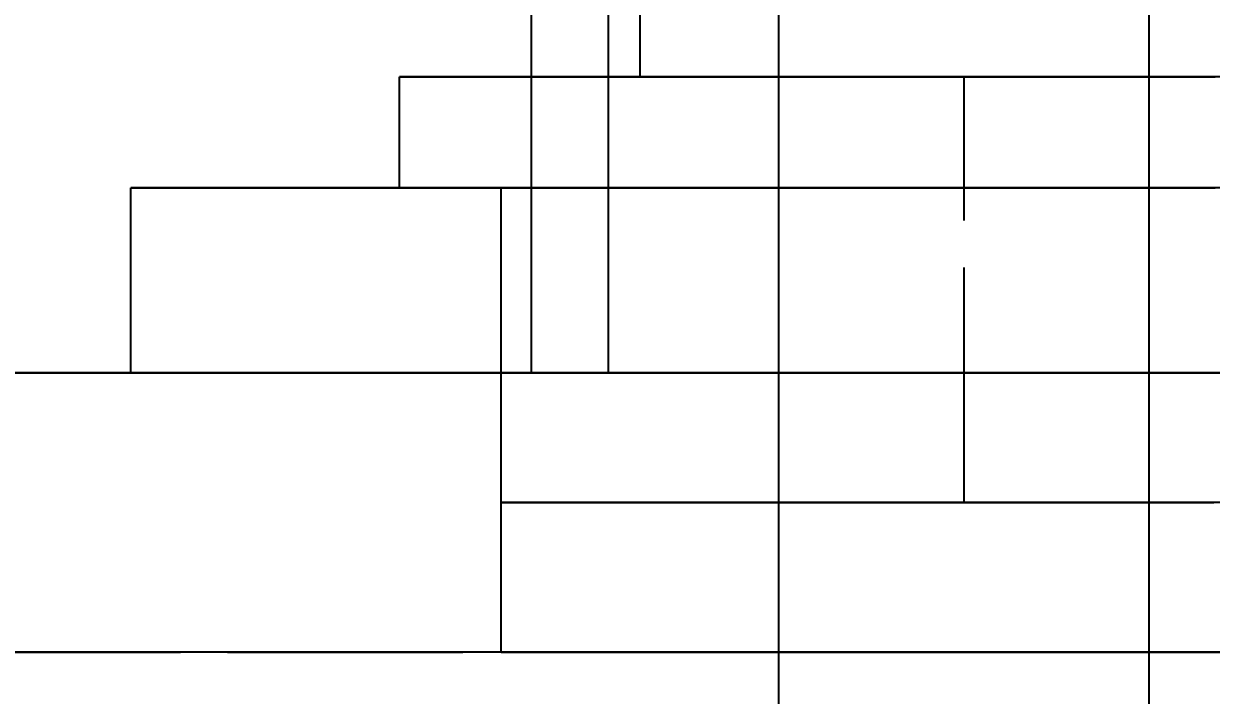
# Model space of a CAD drawing. Header units: millimetres. Extents: x -9 to 234, y -53 to 196.
# Drawn here: x 134.8 to 141.21, y -21.94 to -18.31 of the extents above; entities that cross this region are included whole.
import ezdxf

# ---------------------------------------------------------------- set-up
doc = ezdxf.new("R2010")
doc.units = ezdxf.units.MM
doc.linetypes.add('DASHED', pattern=[1.524, 1.27, -0.254])
for name, color, linetype in [('DIMS', 3, 'CONTINUOUS'), ('HIDDEN', 8, 'DASHED'), ('VISIBLE', 7, 'CONTINUOUS')]:
    doc.layers.add(name, color=color, linetype=linetype)
doc.styles.add('OpenSansCondensed-Light', font='OpenSansCondensed-Light.ttf')
doc.dimstyles.new('EZDXF', dxfattribs={"dimtxt": 0.25, "dimasz": 0.175, "dimexe": 0.375, "dimexo": 0.125, "dimgap": 0.1, "dimtad": 1, "dimlfac": 100, "dimzin": 12, "dimdsep": 46, "dimtxsty": 'OpenSansCondensed-Light', "dimblk": 'ARCHTICK', "dimcen": 2.5, "dimazin": 3, "dimtfac": 0.5, "dimtmove": 2, "dimatfit": 3})

# ---------------------------------------------------------------- blocks, each defined once
blk = doc.blocks.new('_ARCHTICK')
at = {"color": 0, "linetype": 'BYBLOCK', "const_width": 0.15}
blk.add_lwpolyline([(-0.5, -0.5), (0.5, 0.5)], dxfattribs=at)

msp = doc.modelspace()

# ---------------------------------------------------------------- linework, layer by layer
at = {"layer": 'HIDDEN'}
for points in [[(138.87604, -18.6), (138.87604, -15.4)], [(138.87604, -21.71), (138.87604, -15.4)], [(140.87604, -18.6), (140.87604, -15.4)], [(140.87604, -21.71), (140.87604, -15.4)], [(138.12604, -18.6), (138.12604, -18)], [(141.28001, -18.6), (141.18318, -18.6), (141.08636, -18.6), (140.98953, -18.6), (140.89271, -18.6), (140.79588, -18.6), (140.69905, -18.6), (140.60223, -18.6), (140.5054, -18.6), (140.40858, -18.6), (140.31175, -18.6), (140.21493, -18.6), (140.1181, -18.6), (140.02128, -18.6), (139.92445, -18.6), (139.82763, -18.6), (139.7308, -18.6), (139.63398, -18.6), (139.53715, -18.6), (139.44032, -18.6), (139.3435, -18.6), (139.24667, -18.6), (139.14985, -18.6), (139.05302, -18.6), (138.9562, -18.6), (138.85937, -18.6), (138.76255, -18.6), (138.66572, -18.6), (138.5689, -18.6), (138.47207, -18.6), (138.37525, -18.6), (138.27842, -18.6), (138.18159, -18.6), (138.08477, -18.6), (137.98794, -18.6), (137.89112, -18.6), (137.79429, -18.6), (137.69747, -18.6), (137.60064, -18.6), (137.50382, -18.6), (137.40699, -18.6), (137.31017, -18.6), (137.21334, -18.6), (137.11652, -18.6), (137.01969, -18.6), (136.92286, -18.6), (136.82604, -18.6)], [(137.53997, -19.2), (137.53997, -18.6)], [(137.9548, -18.6), (137.98529, -18.6), (138.01579, -18.6), (138.04628, -18.6), (138.07678, -18.6), (138.10727, -18.6), (138.13777, -18.6), (138.16827, -18.6), (138.19876, -18.6), (138.22926, -18.6), (138.25975, -18.6), (138.29025, -18.6), (138.32075, -18.6), (138.35124, -18.6), (138.38174, -18.6), (138.41223, -18.6), (138.44273, -18.6), (138.47323, -18.6), (138.50372, -18.6), (138.53422, -18.6), (138.56471, -18.6), (138.59521, -18.6), (138.62571, -18.6), (138.6562, -18.6), (138.6867, -18.6), (138.71719, -18.6), (138.74769, -18.6), (138.77819, -18.6), (138.80868, -18.6), (138.83918, -18.6), (138.86967, -18.6), (138.90017, -18.6), (138.93067, -18.6), (138.96116, -18.6), (138.99166, -18.6), (139.02215, -18.6), (139.05265, -18.6), (139.08314, -18.6), (139.11364, -18.6), (139.14414, -18.6), (139.17463, -18.6), (139.20513, -18.6), (139.23562, -18.6), (139.26612, -18.6), (139.29662, -18.6), (139.32711, -18.6), (139.35761, -18.6), (139.3881, -18.6), (139.4186, -18.6), (139.4491, -18.6), (139.47959, -18.6), (139.51009, -18.6), (139.54058, -18.6), (139.57108, -18.6), (139.60158, -18.6), (139.63207, -18.6), (139.66257, -18.6), (139.69306, -18.6), (139.72356, -18.6), (139.75406, -18.6), (139.78455, -18.6), (139.81505, -18.6), (139.84554, -18.6), (139.87604, -18.6)], [(141.23715, -18.6), (141.18159, -18.6), (141.12604, -18.6), (141.07048, -18.6), (141.01493, -18.6), (140.95937, -18.6), (140.90382, -18.6), (140.84826, -18.6), (140.79271, -18.6), (140.73715, -18.6), (140.68159, -18.6), (140.62604, -18.6), (140.57048, -18.6), (140.51493, -18.6), (140.45937, -18.6), (140.40382, -18.6), (140.34826, -18.6), (140.29271, -18.6), (140.23715, -18.6), (140.18159, -18.6), (140.12604, -18.6), (140.07048, -18.6), (140.01493, -18.6), (139.95937, -18.6), (139.90382, -18.6), (139.84826, -18.6), (139.79271, -18.6), (139.73715, -18.6), (139.68159, -18.6), (139.62604, -18.6), (139.57048, -18.6), (139.51493, -18.6), (139.45937, -18.6), (139.40382, -18.6), (139.34826, -18.6), (139.29271, -18.6), (139.23715, -18.6), (139.18159, -18.6), (139.12604, -18.6), (139.07048, -18.6), (139.01493, -18.6), (138.95937, -18.6), (138.90382, -18.6), (138.84826, -18.6), (138.79271, -18.6), (138.73715, -18.6), (138.68159, -18.6), (138.62604, -18.6), (138.57048, -18.6), (138.51493, -18.6), (138.45937, -18.6), (138.40382, -18.6), (138.34826, -18.6), (138.29271, -18.6), (138.23715, -18.6), (138.18159, -18.6), (138.12604, -18.6)], [(138.12604, -18.6), (138.15837, -18.6), (138.1907, -18.6), (138.22302, -18.6), (138.25535, -18.6), (138.28768, -18.6), (138.32001, -18.6), (138.35234, -18.6), (138.38467, -18.6), (138.41699, -18.6), (138.44932, -18.6), (138.48165, -18.6), (138.51398, -18.6), (138.54631, -18.6), (138.57863, -18.6), (138.61096, -18.6), (138.64329, -18.6), (138.67562, -18.6), (138.70795, -18.6), (138.74028, -18.6), (138.7726, -18.6), (138.80493, -18.6), (138.83726, -18.6), (138.86959, -18.6), (138.90192, -18.6), (138.93425, -18.6), (138.96657, -18.6), (138.9989, -18.6), (139.03123, -18.6), (139.06356, -18.6), (139.09589, -18.6), (139.12822, -18.6), (139.16054, -18.6), (139.19287, -18.6), (139.2252, -18.6), (139.25753, -18.6), (139.28986, -18.6), (139.32219, -18.6), (139.35451, -18.6), (139.38684, -18.6), (139.41917, -18.6), (139.4515, -18.6), (139.48383, -18.6), (139.51615, -18.6), (139.54848, -18.6), (139.58081, -18.6), (139.61314, -18.6), (139.64547, -18.6), (139.6778, -18.6), (139.71012, -18.6), (139.74245, -18.6), (139.77478, -18.6), (139.80711, -18.6), (139.83944, -18.6), (139.87177, -18.6), (139.90409, -18.6), (139.93642, -18.6), (139.96875, -18.6), (140.00108, -18.6), (140.03341, -18.6), (140.06574, -18.6), (140.09806, -18.6), (140.13039, -18.6), (140.16272, -18.6)], [(140.87604, -18.6), (140.84429, -18.6), (140.81255, -18.6), (140.7808, -18.6), (140.74905, -18.6), (140.71731, -18.6), (140.68556, -18.6), (140.65382, -18.6), (140.62207, -18.6), (140.59032, -18.6), (140.55858, -18.6), (140.52683, -18.6), (140.49509, -18.6), (140.46334, -18.6), (140.43159, -18.6), (140.39985, -18.6), (140.3681, -18.6), (140.33636, -18.6), (140.30461, -18.6), (140.27286, -18.6), (140.24112, -18.6), (140.20937, -18.6), (140.17763, -18.6), (140.14588, -18.6), (140.11413, -18.6), (140.08239, -18.6), (140.05064, -18.6), (140.0189, -18.6), (139.98715, -18.6), (139.9554, -18.6), (139.92366, -18.6), (139.89191, -18.6), (139.86017, -18.6), (139.82842, -18.6), (139.79667, -18.6), (139.76493, -18.6), (139.73318, -18.6), (139.70144, -18.6), (139.66969, -18.6), (139.63794, -18.6), (139.6062, -18.6), (139.57445, -18.6), (139.54271, -18.6), (139.51096, -18.6), (139.47921, -18.6), (139.44747, -18.6), (139.41572, -18.6), (139.38398, -18.6), (139.35223, -18.6), (139.32048, -18.6), (139.28874, -18.6), (139.25699, -18.6), (139.22525, -18.6), (139.1935, -18.6), (139.16175, -18.6), (139.13001, -18.6), (139.09826, -18.6), (139.06652, -18.6), (139.03477, -18.6), (139.00302, -18.6), (138.97128, -18.6), (138.93953, -18.6), (138.90779, -18.6), (138.87604, -18.6)], [(138.87604, -18.6), (138.89191, -18.6), (138.90779, -18.6), (138.92366, -18.6), (138.93953, -18.6), (138.9554, -18.6), (138.97128, -18.6), (138.98715, -18.6), (139.00302, -18.6), (139.0189, -18.6), (139.03477, -18.6), (139.05064, -18.6), (139.06652, -18.6), (139.08239, -18.6), (139.09826, -18.6), (139.11413, -18.6), (139.13001, -18.6), (139.14588, -18.6), (139.16175, -18.6), (139.17763, -18.6), (139.1935, -18.6), (139.20937, -18.6), (139.22525, -18.6), (139.24112, -18.6), (139.25699, -18.6), (139.27286, -18.6), (139.28874, -18.6), (139.30461, -18.6), (139.32048, -18.6), (139.33636, -18.6), (139.35223, -18.6), (139.3681, -18.6), (139.38398, -18.6), (139.39985, -18.6), (139.41572, -18.6), (139.43159, -18.6), (139.44747, -18.6), (139.46334, -18.6), (139.47921, -18.6), (139.49509, -18.6), (139.51096, -18.6), (139.52683, -18.6), (139.54271, -18.6), (139.55858, -18.6), (139.57445, -18.6), (139.59032, -18.6), (139.6062, -18.6), (139.62207, -18.6), (139.63794, -18.6), (139.65382, -18.6), (139.66969, -18.6), (139.68556, -18.6), (139.70144, -18.6), (139.71731, -18.6), (139.73318, -18.6), (139.74905, -18.6), (139.76493, -18.6), (139.7808, -18.6), (139.79667, -18.6), (139.81255, -18.6), (139.82842, -18.6), (139.84429, -18.6), (139.86017, -18.6), (139.87604, -18.6)], [(140.87604, -18.6), (140.84429, -18.6), (140.81255, -18.6), (140.7808, -18.6), (140.74905, -18.6), (140.71731, -18.6), (140.68556, -18.6), (140.65382, -18.6), (140.62207, -18.6), (140.59032, -18.6), (140.55858, -18.6), (140.52683, -18.6), (140.49509, -18.6), (140.46334, -18.6), (140.43159, -18.6), (140.39985, -18.6), (140.3681, -18.6), (140.33636, -18.6), (140.30461, -18.6), (140.27286, -18.6), (140.24112, -18.6), (140.20937, -18.6), (140.17763, -18.6), (140.14588, -18.6), (140.11413, -18.6), (140.08239, -18.6), (140.05064, -18.6), (140.0189, -18.6), (139.98715, -18.6), (139.9554, -18.6), (139.92366, -18.6), (139.89191, -18.6), (139.86017, -18.6), (139.82842, -18.6), (139.79667, -18.6), (139.76493, -18.6), (139.73318, -18.6), (139.70144, -18.6), (139.66969, -18.6), (139.63794, -18.6), (139.6062, -18.6), (139.57445, -18.6), (139.54271, -18.6), (139.51096, -18.6), (139.47921, -18.6), (139.44747, -18.6), (139.41572, -18.6), (139.38398, -18.6), (139.35223, -18.6), (139.32048, -18.6), (139.28874, -18.6), (139.25699, -18.6), (139.22525, -18.6), (139.1935, -18.6), (139.16175, -18.6), (139.13001, -18.6), (139.09826, -18.6), (139.06652, -18.6), (139.03477, -18.6), (139.00302, -18.6), (138.97128, -18.6), (138.93953, -18.6), (138.90779, -18.6), (138.87604, -18.6)], [(138.87604, -18.6), (138.89451, -18.6), (138.91299, -18.6), (138.93146, -18.6), (138.94993, -18.6), (138.96841, -18.6), (138.98688, -18.6), (139.00535, -18.6), (139.02383, -18.6), (139.0423, -18.6), (139.06077, -18.6), (139.07925, -18.6), (139.09772, -18.6), (139.11619, -18.6), (139.13467, -18.6), (139.15314, -18.6), (139.17161, -18.6), (139.19009, -18.6), (139.20856, -18.6), (139.22703, -18.6), (139.24551, -18.6), (139.26398, -18.6), (139.28245, -18.6), (139.30092, -18.6), (139.3194, -18.6), (139.33787, -18.6), (139.35634, -18.6), (139.37482, -18.6), (139.39329, -18.6), (139.41176, -18.6), (139.43024, -18.6), (139.44871, -18.6), (139.46718, -18.6), (139.48566, -18.6), (139.50413, -18.6), (139.5226, -18.6), (139.54108, -18.6), (139.55955, -18.6), (139.57802, -18.6), (139.5965, -18.6), (139.61497, -18.6), (139.63344, -18.6), (139.65192, -18.6), (139.67039, -18.6), (139.68886, -18.6), (139.70734, -18.6), (139.72581, -18.6), (139.74428, -18.6), (139.76276, -18.6), (139.78123, -18.6), (139.7997, -18.6), (139.81818, -18.6), (139.83665, -18.6), (139.85512, -18.6), (139.8736, -18.6), (139.89207, -18.6), (139.91054, -18.6), (139.92902, -18.6), (139.94749, -18.6), (139.96596, -18.6), (139.98444, -18.6), (140.00291, -18.6), (140.02138, -18.6), (140.03986, -18.6)], [(138.87604, -20.9), (138.87604, -18.6)], [(139.87604, -18.6), (139.89191, -18.6), (139.90779, -18.6), (139.92366, -18.6), (139.93953, -18.6), (139.9554, -18.6), (139.97128, -18.6), (139.98715, -18.6), (140.00302, -18.6), (140.0189, -18.6), (140.03477, -18.6), (140.05064, -18.6), (140.06652, -18.6), (140.08239, -18.6), (140.09826, -18.6), (140.11413, -18.6), (140.13001, -18.6), (140.14588, -18.6), (140.16175, -18.6), (140.17763, -18.6), (140.1935, -18.6), (140.20937, -18.6), (140.22525, -18.6), (140.24112, -18.6), (140.25699, -18.6), (140.27286, -18.6), (140.28874, -18.6), (140.30461, -18.6), (140.32048, -18.6), (140.33636, -18.6), (140.35223, -18.6), (140.3681, -18.6), (140.38398, -18.6), (140.39985, -18.6), (140.41572, -18.6), (140.43159, -18.6), (140.44747, -18.6), (140.46334, -18.6), (140.47921, -18.6), (140.49509, -18.6), (140.51096, -18.6), (140.52683, -18.6), (140.54271, -18.6), (140.55858, -18.6), (140.57445, -18.6), (140.59032, -18.6), (140.6062, -18.6), (140.62207, -18.6), (140.63794, -18.6), (140.65382, -18.6), (140.66969, -18.6), (140.68556, -18.6), (140.70144, -18.6), (140.71731, -18.6), (140.73318, -18.6), (140.74905, -18.6), (140.76493, -18.6), (140.7808, -18.6), (140.79667, -18.6), (140.81255, -18.6), (140.82842, -18.6), (140.84429, -18.6), (140.86017, -18.6), (140.87604, -18.6)], [(139.87604, -18.6), (139.92445, -18.6), (139.97286, -18.6), (140.02128, -18.6), (140.06969, -18.6), (140.1181, -18.6), (140.16652, -18.6), (140.21493, -18.6), (140.26334, -18.6), (140.31175, -18.6), (140.36017, -18.6), (140.40858, -18.6), (140.45699, -18.6), (140.5054, -18.6), (140.55382, -18.6), (140.60223, -18.6), (140.65064, -18.6), (140.69905, -18.6), (140.74747, -18.6), (140.79588, -18.6), (140.84429, -18.6), (140.89271, -18.6), (140.94112, -18.6), (140.98953, -18.6), (141.03794, -18.6), (141.08636, -18.6), (141.13477, -18.6), (141.18318, -18.6), (141.23159, -18.6)], [(139.87604, -20.9), (139.87604, -18.6)], [(140.03986, -18.6), (140.05313, -18.6), (140.0664, -18.6), (140.07968, -18.6), (140.09295, -18.6), (140.10622, -18.6), (140.11949, -18.6), (140.13277, -18.6), (140.14604, -18.6), (140.15931, -18.6), (140.17258, -18.6), (140.18586, -18.6), (140.19913, -18.6), (140.2124, -18.6), (140.22568, -18.6), (140.23895, -18.6), (140.25222, -18.6), (140.26549, -18.6), (140.27877, -18.6), (140.29204, -18.6), (140.30531, -18.6), (140.31858, -18.6), (140.33186, -18.6), (140.34513, -18.6), (140.3584, -18.6), (140.37168, -18.6), (140.38495, -18.6), (140.39822, -18.6), (140.41149, -18.6), (140.42477, -18.6), (140.43804, -18.6), (140.45131, -18.6), (140.46458, -18.6), (140.47786, -18.6), (140.49113, -18.6), (140.5044, -18.6), (140.51768, -18.6), (140.53095, -18.6), (140.54422, -18.6), (140.55749, -18.6), (140.57077, -18.6), (140.58404, -18.6), (140.59731, -18.6), (140.61058, -18.6), (140.62386, -18.6), (140.63713, -18.6), (140.6504, -18.6), (140.66368, -18.6), (140.67695, -18.6), (140.69022, -18.6), (140.70349, -18.6), (140.71677, -18.6), (140.73004, -18.6), (140.74331, -18.6), (140.75658, -18.6), (140.76986, -18.6), (140.78313, -18.6), (140.7964, -18.6), (140.80968, -18.6), (140.82295, -18.6), (140.83622, -18.6), (140.84949, -18.6), (140.86277, -18.6), (140.87604, -18.6)], [(140.16272, -18.6), (140.18595, -18.6), (140.20917, -18.6), (140.2324, -18.6), (140.25563, -18.6), (140.27886, -18.6), (140.30208, -18.6), (140.32531, -18.6), (140.34854, -18.6), (140.37177, -18.6), (140.39499, -18.6), (140.41822, -18.6), (140.44145, -18.6), (140.46468, -18.6), (140.4879, -18.6), (140.51113, -18.6), (140.53436, -18.6), (140.55758, -18.6), (140.58081, -18.6), (140.60404, -18.6), (140.62727, -18.6), (140.65049, -18.6), (140.67372, -18.6), (140.69695, -18.6), (140.72018, -18.6), (140.7434, -18.6), (140.76663, -18.6), (140.78986, -18.6), (140.81308, -18.6), (140.83631, -18.6), (140.85954, -18.6), (140.88277, -18.6), (140.90599, -18.6), (140.92922, -18.6), (140.95245, -18.6), (140.97568, -18.6), (140.9989, -18.6), (141.02213, -18.6), (141.04536, -18.6), (141.06858, -18.6), (141.09181, -18.6), (141.11504, -18.6), (141.13827, -18.6), (141.16149, -18.6), (141.18472, -18.6), (141.20795, -18.6), (141.23118, -18.6)], [(140.87604, -20.9), (140.87604, -18.6)], [(137.53997, -19.2), (137.50562, -19.2), (137.47127, -19.2), (137.43692, -19.2), (137.40257, -19.2), (137.36823, -19.2), (137.33388, -19.2), (137.29953, -19.2), (137.26518, -19.2), (137.23083, -19.2), (137.19649, -19.2), (137.16214, -19.2), (137.12779, -19.2), (137.09344, -19.2), (137.05909, -19.2), (137.02475, -19.2), (136.9904, -19.2), (136.95605, -19.2), (136.9217, -19.2), (136.88735, -19.2), (136.85301, -19.2), (136.81866, -19.2), (136.78431, -19.2), (136.74996, -19.2), (136.71561, -19.2), (136.68127, -19.2), (136.64692, -19.2), (136.61257, -19.2), (136.57822, -19.2), (136.54387, -19.2), (136.50953, -19.2), (136.47518, -19.2), (136.44083, -19.2), (136.40648, -19.2), (136.37213, -19.2), (136.33778, -19.2), (136.30344, -19.2), (136.26909, -19.2), (136.23474, -19.2), (136.20039, -19.2), (136.16604, -19.2), (136.1317, -19.2), (136.09735, -19.2), (136.063, -19.2), (136.02865, -19.2), (135.9943, -19.2), (135.95996, -19.2), (135.92561, -19.2), (135.89126, -19.2), (135.85691, -19.2), (135.82256, -19.2), (135.78822, -19.2), (135.75387, -19.2), (135.71952, -19.2), (135.68517, -19.2), (135.65082, -19.2), (135.61648, -19.2), (135.58213, -19.2), (135.54778, -19.2), (135.51343, -19.2), (135.47908, -19.2), (135.44473, -19.2), (135.41039, -19.2), (135.37604, -19.2)], [(141.28001, -19.2), (141.18318, -19.2), (141.08636, -19.2), (140.98953, -19.2), (140.89271, -19.2), (140.79588, -19.2), (140.69905, -19.2), (140.60223, -19.2), (140.5054, -19.2), (140.40858, -19.2), (140.31175, -19.2), (140.21493, -19.2), (140.1181, -19.2), (140.02128, -19.2), (139.92445, -19.2), (139.82763, -19.2), (139.7308, -19.2), (139.63398, -19.2), (139.53715, -19.2), (139.44032, -19.2), (139.3435, -19.2), (139.24667, -19.2), (139.14985, -19.2), (139.05302, -19.2), (138.9562, -19.2), (138.85937, -19.2), (138.76255, -19.2), (138.66572, -19.2), (138.5689, -19.2), (138.47207, -19.2), (138.37525, -19.2), (138.27842, -19.2), (138.18159, -19.2), (138.08477, -19.2), (137.98794, -19.2), (137.89112, -19.2), (137.79429, -19.2), (137.69747, -19.2), (137.60064, -19.2), (137.50382, -19.2), (137.40699, -19.2), (137.31017, -19.2), (137.21334, -19.2), (137.11652, -19.2), (137.01969, -19.2), (136.92286, -19.2), (136.82604, -19.2)], [(136.82604, -19.2), (136.87445, -19.2), (136.92286, -19.2), (136.97128, -19.2), (137.01969, -19.2), (137.0681, -19.2), (137.11652, -19.2), (137.16493, -19.2), (137.21334, -19.2), (137.26175, -19.2), (137.31017, -19.2), (137.35858, -19.2), (137.40699, -19.2), (137.4554, -19.2), (137.50382, -19.2), (137.55223, -19.2), (137.60064, -19.2), (137.64905, -19.2), (137.69747, -19.2), (137.74588, -19.2), (137.79429, -19.2), (137.84271, -19.2), (137.89112, -19.2), (137.93953, -19.2), (137.98794, -19.2), (138.03636, -19.2), (138.08477, -19.2), (138.13318, -19.2), (138.18159, -19.2), (138.23001, -19.2), (138.27842, -19.2), (138.32683, -19.2), (138.37525, -19.2), (138.42366, -19.2), (138.47207, -19.2), (138.52048, -19.2), (138.5689, -19.2), (138.61731, -19.2), (138.66572, -19.2), (138.71413, -19.2), (138.76255, -19.2), (138.81096, -19.2), (138.85937, -19.2), (138.90779, -19.2), (138.9562, -19.2), (139.00461, -19.2), (139.05302, -19.2), (139.10144, -19.2), (139.14985, -19.2), (139.19826, -19.2), (139.24667, -19.2), (139.29509, -19.2), (139.3435, -19.2), (139.39191, -19.2), (139.44032, -19.2), (139.48874, -19.2), (139.53715, -19.2), (139.58556, -19.2), (139.63398, -19.2), (139.68239, -19.2), (139.7308, -19.2), (139.77921, -19.2), (139.82763, -19.2), (139.87604, -19.2)], [(141.26493, -19.2), (141.18556, -19.2), (141.1062, -19.2), (141.02683, -19.2), (140.94747, -19.2), (140.8681, -19.2), (140.78874, -19.2), (140.70937, -19.2), (140.63001, -19.2), (140.55064, -19.2), (140.47128, -19.2), (140.39191, -19.2), (140.31255, -19.2), (140.23318, -19.2), (140.15382, -19.2), (140.07445, -19.2), (139.99509, -19.2), (139.91572, -19.2), (139.83636, -19.2), (139.75699, -19.2), (139.67763, -19.2), (139.59826, -19.2), (139.5189, -19.2), (139.43953, -19.2), (139.36017, -19.2), (139.2808, -19.2), (139.20144, -19.2), (139.12207, -19.2), (139.04271, -19.2), (138.96334, -19.2), (138.88398, -19.2), (138.80461, -19.2), (138.72525, -19.2), (138.64588, -19.2), (138.56652, -19.2), (138.48715, -19.2), (138.40778, -19.2), (138.32842, -19.2), (138.24905, -19.2), (138.16969, -19.2), (138.09032, -19.2), (138.01096, -19.2), (137.93159, -19.2), (137.85223, -19.2), (137.77286, -19.2), (137.6935, -19.2), (137.61413, -19.2), (137.53477, -19.2), (137.4554, -19.2), (137.37604, -19.2)], [(137.37604, -19.2), (137.41572, -19.2), (137.4554, -19.2), (137.49509, -19.2), (137.53477, -19.2), (137.57445, -19.2), (137.61413, -19.2), (137.65382, -19.2), (137.6935, -19.2), (137.73318, -19.2), (137.77286, -19.2), (137.81255, -19.2), (137.85223, -19.2), (137.89191, -19.2), (137.93159, -19.2), (137.97128, -19.2), (138.01096, -19.2), (138.05064, -19.2), (138.09032, -19.2), (138.13001, -19.2), (138.16969, -19.2), (138.20937, -19.2), (138.24905, -19.2), (138.28874, -19.2), (138.32842, -19.2), (138.3681, -19.2), (138.40778, -19.2), (138.44747, -19.2), (138.48715, -19.2), (138.52683, -19.2), (138.56652, -19.2), (138.6062, -19.2), (138.64588, -19.2), (138.68556, -19.2), (138.72525, -19.2), (138.76493, -19.2), (138.80461, -19.2), (138.84429, -19.2), (138.88398, -19.2), (138.92366, -19.2), (138.96334, -19.2), (139.00302, -19.2), (139.04271, -19.2), (139.08239, -19.2), (139.12207, -19.2), (139.16175, -19.2), (139.20144, -19.2), (139.24112, -19.2), (139.2808, -19.2), (139.32048, -19.2), (139.36017, -19.2), (139.39985, -19.2), (139.43953, -19.2), (139.47921, -19.2), (139.5189, -19.2), (139.55858, -19.2), (139.59826, -19.2), (139.63794, -19.2), (139.67763, -19.2), (139.71731, -19.2), (139.75699, -19.2), (139.79667, -19.2), (139.83636, -19.2), (139.87604, -19.2)], [(141.26493, -19.2), (141.18556, -19.2), (141.1062, -19.2), (141.02683, -19.2), (140.94747, -19.2), (140.8681, -19.2), (140.78874, -19.2), (140.70937, -19.2), (140.63001, -19.2), (140.55064, -19.2), (140.47128, -19.2), (140.39191, -19.2), (140.31255, -19.2), (140.23318, -19.2), (140.15382, -19.2), (140.07445, -19.2), (139.99509, -19.2), (139.91572, -19.2), (139.83636, -19.2), (139.75699, -19.2), (139.67763, -19.2), (139.59826, -19.2), (139.5189, -19.2), (139.43953, -19.2), (139.36017, -19.2), (139.2808, -19.2), (139.20144, -19.2), (139.12207, -19.2), (139.04271, -19.2), (138.96334, -19.2), (138.88398, -19.2), (138.80461, -19.2), (138.72525, -19.2), (138.64588, -19.2), (138.56652, -19.2), (138.48715, -19.2), (138.40779, -19.2), (138.32842, -19.2), (138.24905, -19.2), (138.16969, -19.2), (138.09032, -19.2), (138.01096, -19.2), (137.93159, -19.2), (137.85223, -19.2), (137.77286, -19.2), (137.6935, -19.2), (137.61413, -19.2), (137.53477, -19.2), (137.4554, -19.2), (137.37604, -19.2)], [(137.37604, -19.2), (137.41572, -19.2), (137.4554, -19.2), (137.49509, -19.2), (137.53477, -19.2), (137.57445, -19.2), (137.61413, -19.2), (137.65382, -19.2), (137.6935, -19.2), (137.73318, -19.2), (137.77286, -19.2), (137.81255, -19.2), (137.85223, -19.2), (137.89191, -19.2), (137.93159, -19.2), (137.97128, -19.2), (138.01096, -19.2), (138.05064, -19.2), (138.09032, -19.2), (138.13001, -19.2), (138.16969, -19.2), (138.20937, -19.2), (138.24905, -19.2), (138.28874, -19.2), (138.32842, -19.2), (138.3681, -19.2), (138.40779, -19.2), (138.44747, -19.2), (138.48715, -19.2), (138.52683, -19.2), (138.56652, -19.2), (138.6062, -19.2), (138.64588, -19.2), (138.68556, -19.2), (138.72525, -19.2), (138.76493, -19.2), (138.80461, -19.2), (138.84429, -19.2), (138.88398, -19.2), (138.92366, -19.2), (138.96334, -19.2), (139.00302, -19.2), (139.04271, -19.2), (139.08239, -19.2), (139.12207, -19.2), (139.16175, -19.2), (139.20144, -19.2), (139.24112, -19.2), (139.2808, -19.2), (139.32048, -19.2), (139.36017, -19.2), (139.39985, -19.2), (139.43953, -19.2), (139.47921, -19.2), (139.5189, -19.2), (139.55858, -19.2), (139.59826, -19.2), (139.63794, -19.2), (139.67763, -19.2), (139.71731, -19.2), (139.75699, -19.2), (139.79667, -19.2), (139.83636, -19.2), (139.87604, -19.2)], [(137.37604, -20.2), (137.37604, -19.2)], [(137.37604, -20.9), (137.37604, -19.2)], [(137.53997, -20.2), (137.53997, -19.2)], [(137.53997, -19.2), (137.64848, -19.2), (137.75699, -19.2), (137.86549, -19.2), (137.974, -19.2), (138.08251, -19.2), (138.19102, -19.2), (138.29953, -19.2), (138.40804, -19.2), (138.51655, -19.2), (138.62506, -19.2), (138.73357, -19.2), (138.84208, -19.2), (138.95059, -19.2), (139.05909, -19.2), (139.1676, -19.2), (139.27611, -19.2), (139.38462, -19.2), (139.49313, -19.2), (139.60164, -19.2), (139.71015, -19.2), (139.81866, -19.2), (139.92717, -19.2), (140.03568, -19.2), (140.14418, -19.2), (140.25269, -19.2), (140.3612, -19.2), (140.46971, -19.2), (140.57822, -19.2), (140.68673, -19.2), (140.79524, -19.2), (140.90375, -19.2), (141.01226, -19.2), (141.12077, -19.2), (141.22928, -19.2)], [(141.21638, -19.2), (141.11445, -19.2), (141.01253, -19.2), (140.91061, -19.2), (140.80868, -19.2), (140.70676, -19.2), (140.60483, -19.2), (140.50291, -19.2), (140.40098, -19.2), (140.29906, -19.2), (140.19713, -19.2), (140.09521, -19.2), (139.99329, -19.2), (139.89136, -19.2), (139.78944, -19.2), (139.68751, -19.2), (139.58559, -19.2), (139.48366, -19.2), (139.38174, -19.2), (139.27981, -19.2), (139.17789, -19.2), (139.07596, -19.2), (138.97404, -19.2), (138.87212, -19.2), (138.77019, -19.2), (138.66827, -19.2), (138.56634, -19.2), (138.46442, -19.2), (138.36249, -19.2), (138.26057, -19.2), (138.15864, -19.2), (138.05672, -19.2), (137.9548, -19.2)], [(139.87604, -19.2), (139.91572, -19.2), (139.9554, -19.2), (139.99509, -19.2), (140.03477, -19.2), (140.07445, -19.2), (140.11413, -19.2), (140.15382, -19.2), (140.1935, -19.2), (140.23318, -19.2), (140.27286, -19.2), (140.31255, -19.2), (140.35223, -19.2), (140.39191, -19.2), (140.43159, -19.2), (140.47128, -19.2), (140.51096, -19.2), (140.55064, -19.2), (140.59032, -19.2), (140.63001, -19.2), (140.66969, -19.2), (140.70937, -19.2), (140.74905, -19.2), (140.78874, -19.2), (140.82842, -19.2), (140.8681, -19.2), (140.90778, -19.2), (140.94747, -19.2), (140.98715, -19.2), (141.02683, -19.2), (141.06652, -19.2), (141.1062, -19.2), (141.14588, -19.2), (141.18556, -19.2), (141.22525, -19.2)], [(139.87604, -19.2), (139.92445, -19.2), (139.97286, -19.2), (140.02128, -19.2), (140.06969, -19.2), (140.1181, -19.2), (140.16652, -19.2), (140.21493, -19.2), (140.26334, -19.2), (140.31175, -19.2), (140.36017, -19.2), (140.40858, -19.2), (140.45699, -19.2), (140.5054, -19.2), (140.55382, -19.2), (140.60223, -19.2), (140.65064, -19.2), (140.69905, -19.2), (140.74747, -19.2), (140.79588, -19.2), (140.84429, -19.2), (140.89271, -19.2), (140.94112, -19.2), (140.98953, -19.2), (141.03794, -19.2), (141.08636, -19.2), (141.13477, -19.2), (141.18318, -19.2), (141.23159, -19.2)], [(139.87604, -19.2), (139.91572, -19.2), (139.9554, -19.2), (139.99509, -19.2), (140.03477, -19.2), (140.07445, -19.2), (140.11413, -19.2), (140.15382, -19.2), (140.1935, -19.2), (140.23318, -19.2), (140.27286, -19.2), (140.31255, -19.2), (140.35223, -19.2), (140.39191, -19.2), (140.43159, -19.2), (140.47128, -19.2), (140.51096, -19.2), (140.55064, -19.2), (140.59032, -19.2), (140.63001, -19.2), (140.66969, -19.2), (140.70937, -19.2), (140.74905, -19.2), (140.78874, -19.2), (140.82842, -19.2), (140.8681, -19.2), (140.90779, -19.2), (140.94747, -19.2), (140.98715, -19.2), (141.02683, -19.2), (141.06652, -19.2), (141.1062, -19.2), (141.14588, -19.2), (141.18556, -19.2), (141.22525, -19.2)], [(94.75, -20.2), (200.25, -20.2)], [(137.53997, -20.2), (137.50562, -20.2), (137.47127, -20.2), (137.43692, -20.2), (137.40257, -20.2), (137.36823, -20.2), (137.33388, -20.2), (137.29953, -20.2), (137.26518, -20.2), (137.23083, -20.2), (137.19649, -20.2), (137.16214, -20.2), (137.12779, -20.2), (137.09344, -20.2), (137.05909, -20.2), (137.02475, -20.2), (136.9904, -20.2), (136.95605, -20.2), (136.9217, -20.2), (136.88735, -20.2), (136.85301, -20.2), (136.81866, -20.2), (136.78431, -20.2), (136.74996, -20.2), (136.71561, -20.2), (136.68127, -20.2), (136.64692, -20.2), (136.61257, -20.2), (136.57822, -20.2), (136.54387, -20.2), (136.50953, -20.2), (136.47518, -20.2), (136.44083, -20.2), (136.40648, -20.2), (136.37213, -20.2), (136.33778, -20.2), (136.30344, -20.2), (136.26909, -20.2), (136.23474, -20.2), (136.20039, -20.2), (136.16604, -20.2), (136.1317, -20.2), (136.09735, -20.2), (136.063, -20.2), (136.02865, -20.2), (135.9943, -20.2), (135.95996, -20.2), (135.92561, -20.2), (135.89126, -20.2), (135.85691, -20.2), (135.82256, -20.2), (135.78822, -20.2), (135.75387, -20.2), (135.71952, -20.2), (135.68517, -20.2), (135.65082, -20.2), (135.61648, -20.2), (135.58213, -20.2), (135.54778, -20.2), (135.51343, -20.2), (135.47908, -20.2), (135.44473, -20.2), (135.41039, -20.2), (135.37604, -20.2)], [(135.37604, -20.2), (135.41697, -20.2), (135.4579, -20.2), (135.49884, -20.2), (135.53977, -20.2), (135.5807, -20.2), (135.62163, -20.2), (135.66257, -20.2), (135.7035, -20.2), (135.74443, -20.2), (135.78537, -20.2), (135.8263, -20.2), (135.86723, -20.2), (135.90816, -20.2), (135.9491, -20.2), (135.99003, -20.2), (136.03096, -20.2), (136.07189, -20.2), (136.11283, -20.2), (136.15376, -20.2), (136.19469, -20.2), (136.23562, -20.2), (136.27656, -20.2), (136.31749, -20.2), (136.35842, -20.2), (136.39935, -20.2), (136.44029, -20.2), (136.48122, -20.2), (136.52215, -20.2), (136.56309, -20.2), (136.60402, -20.2), (136.64495, -20.2), (136.68588, -20.2), (136.72682, -20.2), (136.76775, -20.2), (136.80868, -20.2), (136.84961, -20.2), (136.89055, -20.2), (136.93148, -20.2), (136.97241, -20.2), (137.01334, -20.2), (137.05428, -20.2), (137.09521, -20.2), (137.13614, -20.2), (137.17707, -20.2), (137.21801, -20.2), (137.25894, -20.2), (137.29987, -20.2), (137.34081, -20.2), (137.38174, -20.2), (137.42267, -20.2), (137.4636, -20.2), (137.50454, -20.2), (137.54547, -20.2), (137.5864, -20.2), (137.62733, -20.2), (137.66827, -20.2), (137.7092, -20.2), (137.75013, -20.2), (137.79106, -20.2), (137.832, -20.2), (137.87293, -20.2), (137.91386, -20.2), (137.9548, -20.2)], [(137.37604, -20.2), (137.4554, -20.2), (137.53477, -20.2), (137.61413, -20.2), (137.6935, -20.2), (137.77286, -20.2), (137.85223, -20.2), (137.93159, -20.2), (138.01096, -20.2), (138.09032, -20.2), (138.16969, -20.2), (138.24905, -20.2), (138.32842, -20.2), (138.40779, -20.2), (138.48715, -20.2), (138.56652, -20.2), (138.64588, -20.2), (138.72525, -20.2), (138.80461, -20.2), (138.88398, -20.2), (138.96334, -20.2), (139.04271, -20.2), (139.12207, -20.2), (139.20144, -20.2), (139.2808, -20.2), (139.36017, -20.2), (139.43953, -20.2), (139.5189, -20.2), (139.59826, -20.2), (139.67763, -20.2), (139.75699, -20.2), (139.83636, -20.2), (139.91572, -20.2), (139.99509, -20.2), (140.07445, -20.2), (140.15382, -20.2), (140.23318, -20.2), (140.31255, -20.2), (140.39191, -20.2), (140.47128, -20.2), (140.55064, -20.2), (140.63001, -20.2), (140.70937, -20.2), (140.78874, -20.2), (140.8681, -20.2), (140.94747, -20.2), (141.02683, -20.2), (141.1062, -20.2), (141.18556, -20.2), (141.26493, -20.2)], [(141.26493, -20.2), (141.18556, -20.2), (141.1062, -20.2), (141.02683, -20.2), (140.94747, -20.2), (140.8681, -20.2), (140.78874, -20.2), (140.70937, -20.2), (140.63001, -20.2), (140.55064, -20.2), (140.47128, -20.2), (140.39191, -20.2), (140.31255, -20.2), (140.23318, -20.2), (140.15382, -20.2), (140.07445, -20.2), (139.99509, -20.2), (139.91572, -20.2), (139.83636, -20.2), (139.75699, -20.2), (139.67763, -20.2), (139.59826, -20.2), (139.5189, -20.2), (139.43953, -20.2), (139.36017, -20.2), (139.2808, -20.2), (139.20144, -20.2), (139.12207, -20.2), (139.04271, -20.2), (138.96334, -20.2), (138.88398, -20.2), (138.80461, -20.2), (138.72525, -20.2), (138.64588, -20.2), (138.56652, -20.2), (138.48715, -20.2), (138.40779, -20.2), (138.32842, -20.2), (138.24905, -20.2), (138.16969, -20.2), (138.09032, -20.2), (138.01096, -20.2), (137.93159, -20.2), (137.85223, -20.2), (137.77286, -20.2), (137.6935, -20.2), (137.61413, -20.2), (137.53477, -20.2), (137.4554, -20.2), (137.37604, -20.2)], [(137.37604, -21.71), (137.37604, -20.2)], [(141.26493, -20.2), (141.18556, -20.2), (141.1062, -20.2), (141.02683, -20.2), (140.94747, -20.2), (140.8681, -20.2), (140.78874, -20.2), (140.70937, -20.2), (140.63001, -20.2), (140.55064, -20.2), (140.47128, -20.2), (140.39191, -20.2), (140.31255, -20.2), (140.23318, -20.2), (140.15382, -20.2), (140.07445, -20.2), (139.99509, -20.2), (139.91572, -20.2), (139.83636, -20.2), (139.75699, -20.2), (139.67763, -20.2), (139.59826, -20.2), (139.5189, -20.2), (139.43953, -20.2), (139.36017, -20.2), (139.2808, -20.2), (139.20144, -20.2), (139.12207, -20.2), (139.04271, -20.2), (138.96334, -20.2), (138.88398, -20.2), (138.80461, -20.2), (138.72525, -20.2), (138.64588, -20.2), (138.56652, -20.2), (138.48715, -20.2), (138.40778, -20.2), (138.32842, -20.2), (138.24905, -20.2), (138.16969, -20.2), (138.09032, -20.2), (138.01096, -20.2), (137.93159, -20.2), (137.85223, -20.2), (137.77286, -20.2), (137.6935, -20.2), (137.61413, -20.2), (137.53477, -20.2), (137.4554, -20.2), (137.37604, -20.2)], [(137.37604, -20.2), (137.41572, -20.2), (137.4554, -20.2), (137.49509, -20.2), (137.53477, -20.2), (137.57445, -20.2), (137.61413, -20.2), (137.65382, -20.2), (137.6935, -20.2), (137.73318, -20.2), (137.77286, -20.2), (137.81255, -20.2), (137.85223, -20.2), (137.89191, -20.2), (137.93159, -20.2), (137.97128, -20.2), (138.01096, -20.2), (138.05064, -20.2), (138.09032, -20.2), (138.13001, -20.2), (138.16969, -20.2), (138.20937, -20.2), (138.24905, -20.2), (138.28874, -20.2), (138.32842, -20.2), (138.3681, -20.2), (138.40778, -20.2), (138.44747, -20.2), (138.48715, -20.2), (138.52683, -20.2), (138.56652, -20.2), (138.6062, -20.2), (138.64588, -20.2), (138.68556, -20.2), (138.72525, -20.2), (138.76493, -20.2), (138.80461, -20.2), (138.84429, -20.2), (138.88398, -20.2), (138.92366, -20.2), (138.96334, -20.2), (139.00302, -20.2), (139.04271, -20.2), (139.08239, -20.2), (139.12207, -20.2), (139.16175, -20.2), (139.20144, -20.2), (139.24112, -20.2), (139.2808, -20.2), (139.32048, -20.2), (139.36017, -20.2), (139.39985, -20.2), (139.43953, -20.2), (139.47921, -20.2), (139.5189, -20.2), (139.55858, -20.2), (139.59826, -20.2), (139.63794, -20.2), (139.67763, -20.2), (139.71731, -20.2), (139.75699, -20.2), (139.79667, -20.2), (139.83636, -20.2), (139.87604, -20.2)], [(151.80998, -20.2), (151.13045, -20.2), (150.45093, -20.2), (149.77141, -20.2), (149.09188, -20.2), (148.41236, -20.2), (147.73283, -20.2), (147.05331, -20.2), (146.37378, -20.2), (145.69426, -20.2), (145.01473, -20.2), (144.33521, -20.2), (143.65569, -20.2), (142.97616, -20.2), (142.29664, -20.2), (141.61711, -20.2), (140.93759, -20.2), (140.25806, -20.2), (139.57854, -20.2), (138.89902, -20.2), (138.21949, -20.2), (137.53997, -20.2)], [(137.9548, -20.2), (138.62773, -20.2), (139.30067, -20.2), (139.97361, -20.2), (140.64655, -20.2), (141.31949, -20.2), (141.99243, -20.2), (142.66537, -20.2), (143.33831, -20.2), (144.01125, -20.2), (144.68419, -20.2), (145.35713, -20.2), (146.03007, -20.2), (146.70301, -20.2), (147.37595, -20.2), (148.04889, -20.2), (148.72183, -20.2), (149.39477, -20.2), (150.06771, -20.2), (150.74065, -20.2), (151.41359, -20.2)], [(139.87604, -20.2), (139.91572, -20.2), (139.9554, -20.2), (139.99509, -20.2), (140.03477, -20.2), (140.07445, -20.2), (140.11413, -20.2), (140.15382, -20.2), (140.1935, -20.2), (140.23318, -20.2), (140.27286, -20.2), (140.31255, -20.2), (140.35223, -20.2), (140.39191, -20.2), (140.43159, -20.2), (140.47128, -20.2), (140.51096, -20.2), (140.55064, -20.2), (140.59032, -20.2), (140.63001, -20.2), (140.66969, -20.2), (140.70937, -20.2), (140.74905, -20.2), (140.78874, -20.2), (140.82842, -20.2), (140.8681, -20.2), (140.90778, -20.2), (140.94747, -20.2), (140.98715, -20.2), (141.02683, -20.2), (141.06652, -20.2), (141.1062, -20.2), (141.14588, -20.2), (141.18556, -20.2), (141.22525, -20.2)], [(141.26493, -20.9), (141.18556, -20.9), (141.1062, -20.9), (141.02683, -20.9), (140.94747, -20.9), (140.8681, -20.9), (140.78874, -20.9), (140.70937, -20.9), (140.63001, -20.9), (140.55064, -20.9), (140.47128, -20.9), (140.39191, -20.9), (140.31255, -20.9), (140.23318, -20.9), (140.15382, -20.9), (140.07445, -20.9), (139.99509, -20.9), (139.91572, -20.9), (139.83636, -20.9), (139.75699, -20.9), (139.67763, -20.9), (139.59826, -20.9), (139.5189, -20.9), (139.43953, -20.9), (139.36017, -20.9), (139.2808, -20.9), (139.20144, -20.9), (139.12207, -20.9), (139.04271, -20.9), (138.96334, -20.9), (138.88398, -20.9), (138.80461, -20.9), (138.72525, -20.9), (138.64588, -20.9), (138.56652, -20.9), (138.48715, -20.9), (138.40779, -20.9), (138.32842, -20.9), (138.24905, -20.9), (138.16969, -20.9), (138.09032, -20.9), (138.01096, -20.9), (137.93159, -20.9), (137.85223, -20.9), (137.77286, -20.9), (137.6935, -20.9), (137.61413, -20.9), (137.53477, -20.9), (137.4554, -20.9), (137.37604, -20.9)], [(137.37604, -20.9), (137.41572, -20.9), (137.4554, -20.9), (137.49509, -20.9), (137.53477, -20.9), (137.57445, -20.9), (137.61413, -20.9), (137.65382, -20.9), (137.6935, -20.9), (137.73318, -20.9), (137.77286, -20.9), (137.81255, -20.9), (137.85223, -20.9), (137.89191, -20.9), (137.93159, -20.9), (137.97128, -20.9), (138.01096, -20.9), (138.05064, -20.9), (138.09032, -20.9), (138.13001, -20.9), (138.16969, -20.9), (138.20937, -20.9), (138.24905, -20.9), (138.28874, -20.9), (138.32842, -20.9), (138.3681, -20.9), (138.40779, -20.9), (138.44747, -20.9), (138.48715, -20.9), (138.52683, -20.9), (138.56652, -20.9), (138.6062, -20.9), (138.64588, -20.9), (138.68556, -20.9), (138.72525, -20.9), (138.76493, -20.9), (138.80461, -20.9), (138.84429, -20.9), (138.88398, -20.9), (138.92366, -20.9), (138.96334, -20.9), (139.00302, -20.9), (139.04271, -20.9), (139.08239, -20.9), (139.12207, -20.9), (139.16175, -20.9), (139.20144, -20.9), (139.24112, -20.9), (139.2808, -20.9), (139.32048, -20.9), (139.36017, -20.9), (139.39985, -20.9), (139.43953, -20.9), (139.47921, -20.9), (139.5189, -20.9), (139.55858, -20.9), (139.59826, -20.9), (139.63794, -20.9), (139.67763, -20.9), (139.71731, -20.9), (139.75699, -20.9), (139.79667, -20.9), (139.83636, -20.9), (139.87604, -20.9)], [(140.87604, -20.9), (140.84429, -20.9), (140.81255, -20.9), (140.7808, -20.9), (140.74905, -20.9), (140.71731, -20.9), (140.68556, -20.9), (140.65382, -20.9), (140.62207, -20.9), (140.59032, -20.9), (140.55858, -20.9), (140.52683, -20.9), (140.49509, -20.9), (140.46334, -20.9), (140.43159, -20.9), (140.39985, -20.9), (140.3681, -20.9), (140.33636, -20.9), (140.30461, -20.9), (140.27286, -20.9), (140.24112, -20.9), (140.20937, -20.9), (140.17763, -20.9), (140.14588, -20.9), (140.11413, -20.9), (140.08239, -20.9), (140.05064, -20.9), (140.0189, -20.9), (139.98715, -20.9), (139.9554, -20.9), (139.92366, -20.9), (139.89191, -20.9), (139.86017, -20.9), (139.82842, -20.9), (139.79667, -20.9), (139.76493, -20.9), (139.73318, -20.9), (139.70144, -20.9), (139.66969, -20.9), (139.63794, -20.9), (139.6062, -20.9), (139.57445, -20.9), (139.54271, -20.9), (139.51096, -20.9), (139.47921, -20.9), (139.44747, -20.9), (139.41572, -20.9), (139.38398, -20.9), (139.35223, -20.9), (139.32048, -20.9), (139.28874, -20.9), (139.25699, -20.9), (139.22525, -20.9), (139.1935, -20.9), (139.16175, -20.9), (139.13001, -20.9), (139.09826, -20.9), (139.06652, -20.9), (139.03477, -20.9), (139.00302, -20.9), (138.97128, -20.9), (138.93953, -20.9), (138.90779, -20.9), (138.87604, -20.9)], [(138.87604, -20.9), (138.89191, -20.9), (138.90779, -20.9), (138.92366, -20.9), (138.93953, -20.9), (138.9554, -20.9), (138.97128, -20.9), (138.98715, -20.9), (139.00302, -20.9), (139.0189, -20.9), (139.03477, -20.9), (139.05064, -20.9), (139.06652, -20.9), (139.08239, -20.9), (139.09826, -20.9), (139.11413, -20.9), (139.13001, -20.9), (139.14588, -20.9), (139.16175, -20.9), (139.17763, -20.9), (139.1935, -20.9), (139.20937, -20.9), (139.22525, -20.9), (139.24112, -20.9), (139.25699, -20.9), (139.27286, -20.9), (139.28874, -20.9), (139.30461, -20.9), (139.32048, -20.9), (139.33636, -20.9), (139.35223, -20.9), (139.3681, -20.9), (139.38398, -20.9), (139.39985, -20.9), (139.41572, -20.9), (139.43159, -20.9), (139.44747, -20.9), (139.46334, -20.9), (139.47921, -20.9), (139.49509, -20.9), (139.51096, -20.9), (139.52683, -20.9), (139.54271, -20.9), (139.55858, -20.9), (139.57445, -20.9), (139.59032, -20.9), (139.6062, -20.9), (139.62207, -20.9), (139.63794, -20.9), (139.65382, -20.9), (139.66969, -20.9), (139.68556, -20.9), (139.70144, -20.9), (139.71731, -20.9), (139.73318, -20.9), (139.74905, -20.9), (139.76493, -20.9), (139.7808, -20.9), (139.79667, -20.9), (139.81255, -20.9), (139.82842, -20.9), (139.84429, -20.9), (139.86017, -20.9), (139.87604, -20.9)], [(139.87604, -20.9), (139.91572, -20.9), (139.9554, -20.9), (139.99509, -20.9), (140.03477, -20.9), (140.07445, -20.9), (140.11413, -20.9), (140.15382, -20.9), (140.1935, -20.9), (140.23318, -20.9), (140.27286, -20.9), (140.31255, -20.9), (140.35223, -20.9), (140.39191, -20.9), (140.43159, -20.9), (140.47128, -20.9), (140.51096, -20.9), (140.55064, -20.9), (140.59032, -20.9), (140.63001, -20.9), (140.66969, -20.9), (140.70937, -20.9), (140.74905, -20.9), (140.78874, -20.9), (140.82842, -20.9), (140.8681, -20.9), (140.90779, -20.9), (140.94747, -20.9), (140.98715, -20.9), (141.02683, -20.9), (141.06652, -20.9), (141.1062, -20.9), (141.14588, -20.9), (141.18556, -20.9), (141.22525, -20.9)], [(139.87604, -20.9), (139.89191, -20.9), (139.90779, -20.9), (139.92366, -20.9), (139.93953, -20.9), (139.9554, -20.9), (139.97128, -20.9), (139.98715, -20.9), (140.00302, -20.9), (140.0189, -20.9), (140.03477, -20.9), (140.05064, -20.9), (140.06652, -20.9), (140.08239, -20.9), (140.09826, -20.9), (140.11413, -20.9), (140.13001, -20.9), (140.14588, -20.9), (140.16175, -20.9), (140.17763, -20.9), (140.1935, -20.9), (140.20937, -20.9), (140.22525, -20.9), (140.24112, -20.9), (140.25699, -20.9), (140.27286, -20.9), (140.28874, -20.9), (140.30461, -20.9), (140.32048, -20.9), (140.33636, -20.9), (140.35223, -20.9), (140.3681, -20.9), (140.38398, -20.9), (140.39985, -20.9), (140.41572, -20.9), (140.43159, -20.9), (140.44747, -20.9), (140.46334, -20.9), (140.47921, -20.9), (140.49509, -20.9), (140.51096, -20.9), (140.52683, -20.9), (140.54271, -20.9), (140.55858, -20.9), (140.57445, -20.9), (140.59032, -20.9), (140.6062, -20.9), (140.62207, -20.9), (140.63794, -20.9), (140.65382, -20.9), (140.66969, -20.9), (140.68556, -20.9), (140.70144, -20.9), (140.71731, -20.9), (140.73318, -20.9), (140.74905, -20.9), (140.76493, -20.9), (140.7808, -20.9), (140.79667, -20.9), (140.81255, -20.9), (140.82842, -20.9), (140.84429, -20.9), (140.86017, -20.9), (140.87604, -20.9)], [(94.75, -21.71), (200.25, -21.71)], [(137.37604, -21.71), (137.4554, -21.71), (137.53477, -21.71), (137.61413, -21.71), (137.6935, -21.71), (137.77286, -21.71), (137.85223, -21.71), (137.93159, -21.71), (138.01096, -21.71), (138.09032, -21.71), (138.16969, -21.71), (138.24905, -21.71), (138.32842, -21.71), (138.40779, -21.71), (138.48715, -21.71), (138.56652, -21.71), (138.64588, -21.71), (138.72525, -21.71), (138.80461, -21.71), (138.88398, -21.71), (138.96334, -21.71), (139.04271, -21.71), (139.12207, -21.71), (139.20144, -21.71), (139.2808, -21.71), (139.36017, -21.71), (139.43953, -21.71), (139.5189, -21.71), (139.59826, -21.71), (139.67763, -21.71), (139.75699, -21.71), (139.83636, -21.71), (139.91572, -21.71), (139.99509, -21.71), (140.07445, -21.71), (140.15382, -21.71), (140.23318, -21.71), (140.31255, -21.71), (140.39191, -21.71), (140.47128, -21.71), (140.55064, -21.71), (140.63001, -21.71), (140.70937, -21.71), (140.78874, -21.71), (140.8681, -21.71), (140.94747, -21.71), (141.02683, -21.71), (141.1062, -21.71), (141.18556, -21.71), (141.26493, -21.71)], [(141.26493, -21.71), (141.18556, -21.71), (141.1062, -21.71), (141.02683, -21.71), (140.94747, -21.71), (140.8681, -21.71), (140.78874, -21.71), (140.70937, -21.71), (140.63001, -21.71), (140.55064, -21.71), (140.47128, -21.71), (140.39191, -21.71), (140.31255, -21.71), (140.23318, -21.71), (140.15382, -21.71), (140.07445, -21.71), (139.99509, -21.71), (139.91572, -21.71), (139.83636, -21.71), (139.75699, -21.71), (139.67763, -21.71), (139.59826, -21.71), (139.5189, -21.71), (139.43953, -21.71), (139.36017, -21.71), (139.2808, -21.71), (139.20144, -21.71), (139.12207, -21.71), (139.04271, -21.71), (138.96334, -21.71), (138.88398, -21.71), (138.80461, -21.71), (138.72525, -21.71), (138.64588, -21.71), (138.56652, -21.71), (138.48715, -21.71), (138.40779, -21.71), (138.32842, -21.71), (138.24905, -21.71), (138.16969, -21.71), (138.09032, -21.71), (138.01096, -21.71), (137.93159, -21.71), (137.85223, -21.71), (137.77286, -21.71), (137.6935, -21.71), (137.61413, -21.71), (137.53477, -21.71), (137.4554, -21.71), (137.37604, -21.71)]]:
    msp.add_lwpolyline(points, dxfattribs=at)
at = {"layer": 'VISIBLE'}
for points in [[(137.53997, -18.6), (137.53997, -18.2)], [(137.9548, -19.2), (137.9548, -18.2)], [(136.82604, -18.6), (136.84396, -18.6), (136.86187, -18.6), (136.87979, -18.6), (136.89771, -18.6), (136.91562, -18.6), (136.93354, -18.6), (136.95146, -18.6), (136.96937, -18.6), (136.98729, -18.6), (137.00521, -18.6), (137.02312, -18.6), (137.04104, -18.6), (137.05896, -18.6), (137.07687, -18.6), (137.09479, -18.6), (137.11271, -18.6), (137.13062, -18.6), (137.14854, -18.6), (137.16646, -18.6), (137.18437, -18.6), (137.20229, -18.6), (137.22021, -18.6), (137.23812, -18.6), (137.25604, -18.6), (137.27396, -18.6), (137.29187, -18.6), (137.30979, -18.6), (137.32771, -18.6), (137.34563, -18.6), (137.36354, -18.6), (137.38146, -18.6), (137.39938, -18.6), (137.41729, -18.6), (137.43521, -18.6), (137.45313, -18.6), (137.47104, -18.6), (137.48896, -18.6), (137.50688, -18.6), (137.52479, -18.6), (137.54271, -18.6), (137.56063, -18.6), (137.57854, -18.6), (137.59646, -18.6), (137.61438, -18.6), (137.63229, -18.6), (137.65021, -18.6), (137.66813, -18.6), (137.68604, -18.6), (137.70396, -18.6), (137.72188, -18.6), (137.73979, -18.6), (137.75771, -18.6), (137.77563, -18.6), (137.79354, -18.6), (137.81146, -18.6), (137.82938, -18.6), (137.84729, -18.6), (137.86521, -18.6), (137.88313, -18.6), (137.90104, -18.6), (137.91896, -18.6), (137.93688, -18.6), (137.9548, -18.6)], [(136.82604, -19.2), (136.82604, -18.6)], [(135.37604, -19.2), (135.41697, -19.2), (135.4579, -19.2), (135.49884, -19.2), (135.53977, -19.2), (135.5807, -19.2), (135.62163, -19.2), (135.66257, -19.2), (135.7035, -19.2), (135.74443, -19.2), (135.78537, -19.2), (135.8263, -19.2), (135.86723, -19.2), (135.90816, -19.2), (135.9491, -19.2), (135.99003, -19.2), (136.03096, -19.2), (136.07189, -19.2), (136.11283, -19.2), (136.15376, -19.2), (136.19469, -19.2), (136.23562, -19.2), (136.27656, -19.2), (136.31749, -19.2), (136.35842, -19.2), (136.39935, -19.2), (136.44029, -19.2), (136.48122, -19.2), (136.52215, -19.2), (136.56309, -19.2), (136.60402, -19.2), (136.64495, -19.2), (136.68588, -19.2), (136.72682, -19.2), (136.76775, -19.2), (136.80868, -19.2), (136.84961, -19.2), (136.89055, -19.2), (136.93148, -19.2), (136.97241, -19.2), (137.01334, -19.2), (137.05428, -19.2), (137.09521, -19.2), (137.13614, -19.2), (137.17707, -19.2), (137.21801, -19.2), (137.25894, -19.2), (137.29987, -19.2), (137.34081, -19.2), (137.38174, -19.2), (137.42267, -19.2), (137.4636, -19.2), (137.50454, -19.2), (137.54547, -19.2), (137.5864, -19.2), (137.62733, -19.2), (137.66827, -19.2), (137.7092, -19.2), (137.75013, -19.2), (137.79106, -19.2), (137.832, -19.2), (137.87293, -19.2), (137.91386, -19.2), (137.9548, -19.2)], [(135.37604, -20.2), (135.37604, -19.2)], [(137.9548, -20.2), (137.9548, -19.2)], [(200.25, -20.2), (94.75, -20.2)], [(200.25, -21.71), (94.75, -21.71)], [(138.87604, -26.21), (138.87604, -21.71)], [(140.87604, -26.21), (140.87604, -21.71)]]:
    msp.add_lwpolyline(points, dxfattribs=at)

# ---------------------------------------------------------------- dimensions: what is measured, and where the dimension line sits
at = {"layer": 'DIMS'}
msp.add_linear_dim(base=(87.75, -20.2), p1=(137.35, -20.2), p2=(137.35, -8.2), angle=90, dimstyle='EZDXF', override={"dimtxt": 1.6, "dimasz": 1, "dimexe": 0.6, "dimexo": 0.5, "dimdec": 2}, dxfattribs=at).render()
msp.add_linear_dim(base=(93.75, -52.71), p1=(93.75, -21.71), p2=(201.25, -21.71), dimstyle='EZDXF', override={"dimtxt": 1.6, "dimasz": 1, "dimexe": 0.6, "dimexo": 0.5, "dimdec": 2}, dxfattribs=at).render()

doc.saveas('drawing.dxf')
